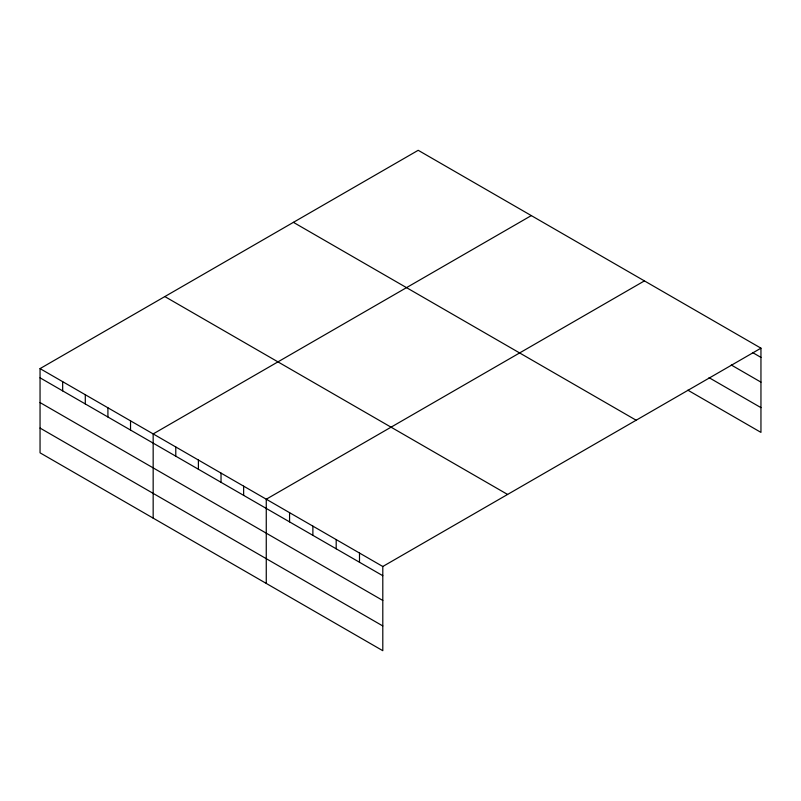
<?xml version="1.0" encoding="UTF-8"?>
<svg xmlns="http://www.w3.org/2000/svg" width="801" height="801" viewBox="0 0 801 801"><rect width="100%" height="100%" fill="white"/><g stroke="black" fill="none" stroke-linecap="round" stroke-linejoin="round"><path stroke-width="1.2" d="M382.798 600.46L382.798 566.497L40.05 368.61L40.05 452.825L382.798 650.702L382.798 600.46L40.05 402.573M687.849 390.177L760.95 432.39L760.95 348.175L418.202 150.298L40.05 368.61M531.303 215.599L153.161 433.922L153.161 518.127M644.415 280.901L266.262 499.223L266.262 583.428M382.798 566.497L760.95 348.175M752.479 352.49L760.95 357.386M731.283 365.006L760.95 382.137M709.035 377.661L760.95 407.639M293.406 222.338L636.164 420.225M164.836 296.57L507.594 494.457M40.05 377.822L382.798 575.709M40.05 428.074L382.798 625.961M359.499 553.04L359.499 562.252M336.19 539.584L336.19 548.795M312.881 526.137L312.881 535.338M289.572 512.68L289.572 521.882M243.644 486.157L243.644 495.368M221.026 473.101L221.026 482.302M198.398 460.034L198.398 469.246M175.779 446.978L175.779 456.18M130.533 420.855L130.533 430.057M107.915 407.799L107.915 417.001M85.296 394.733L85.296 403.944M62.668 381.676L62.668 390.878"/></g></svg>
